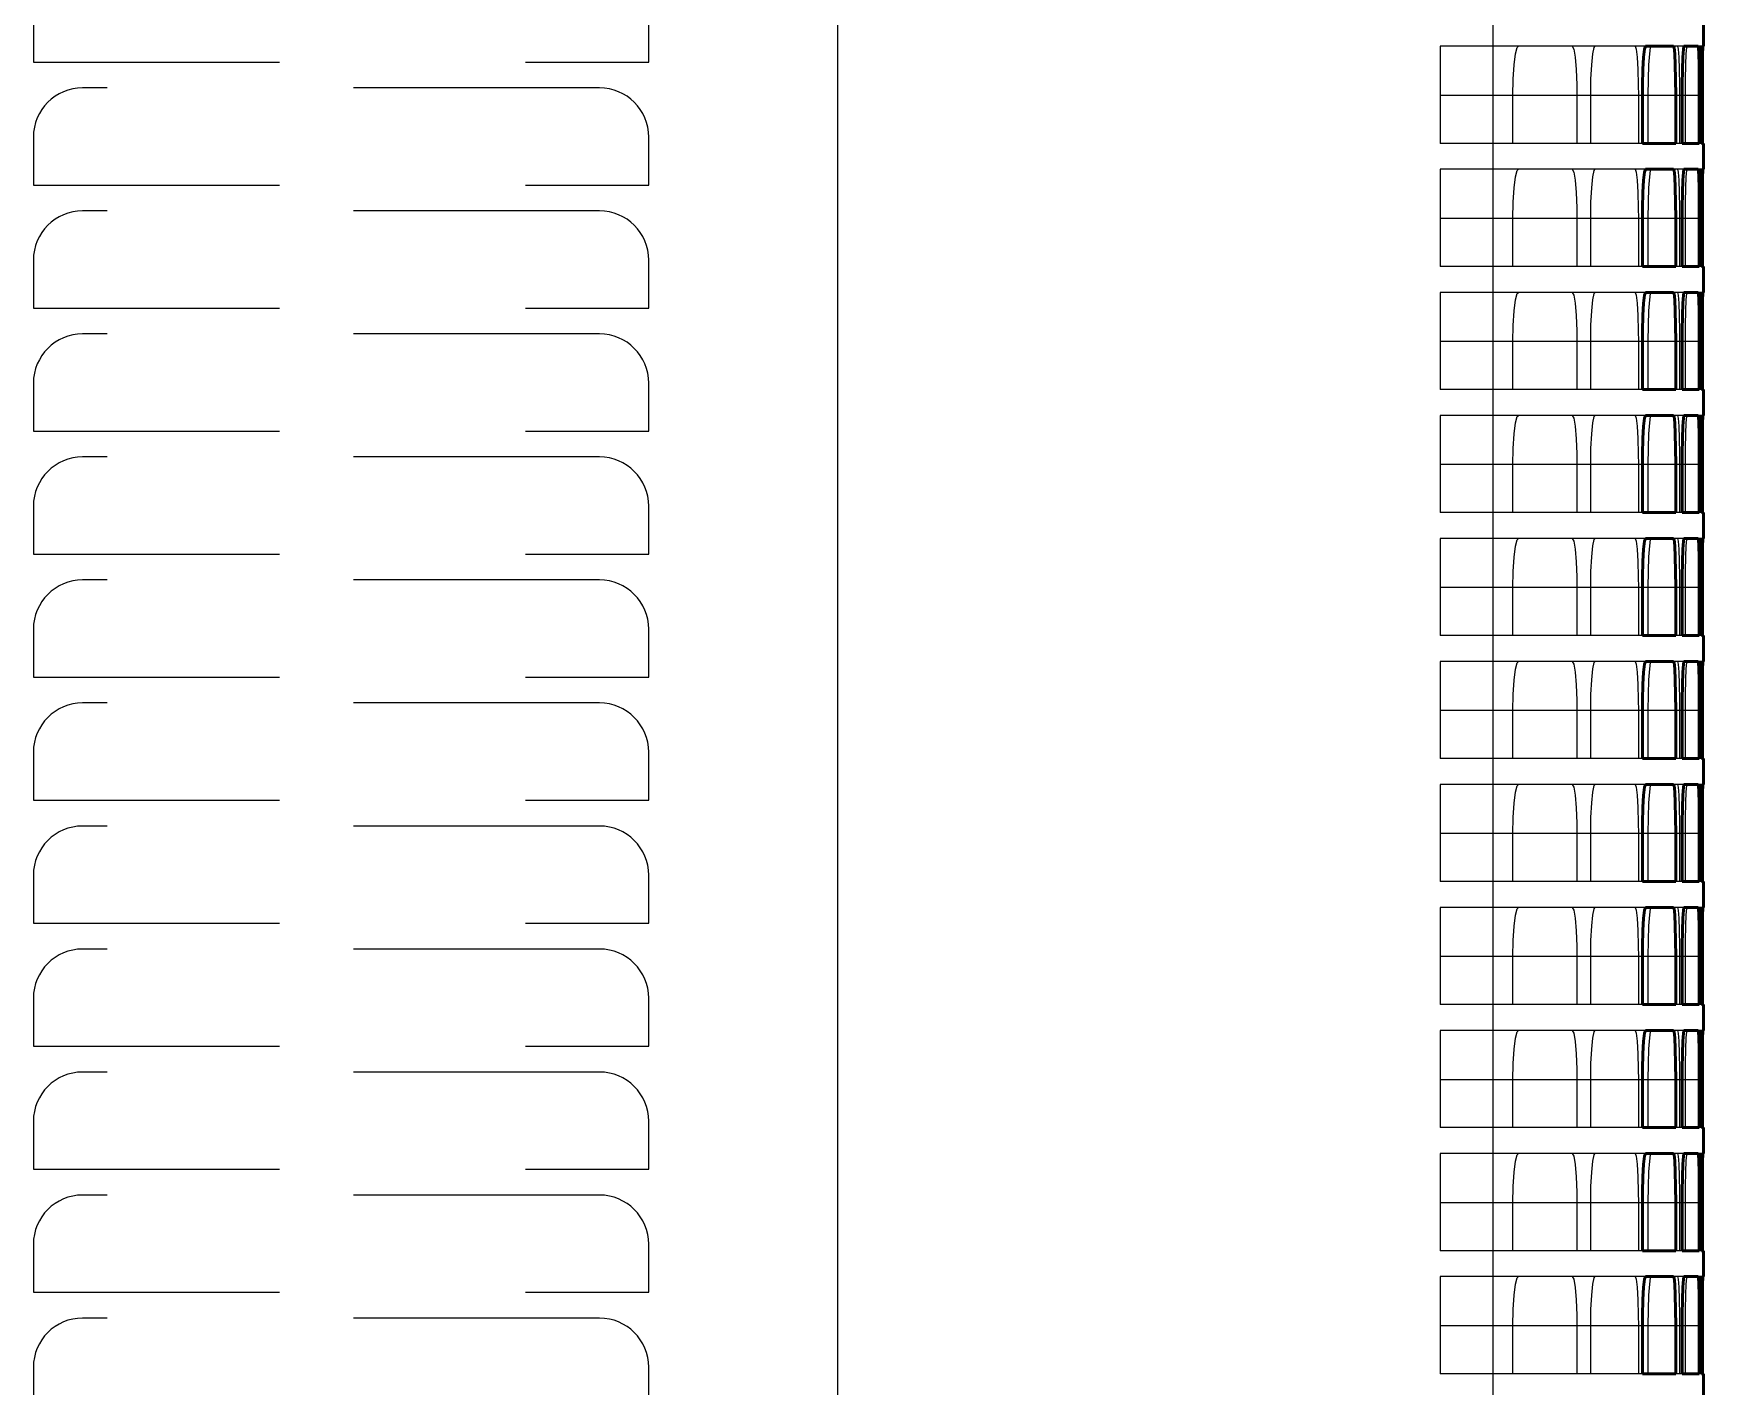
# Model space of a CAD drawing. Header units: inches. Extents: x 0 to 35.8, y 0 to 41.5.
# Drawn here: x 28.98 to 35.77, y 25.8 to 31.3 of the extents above; entities that cross this region are included whole.
import ezdxf

# ---------------------------------------------------------------- set-up
doc = ezdxf.new("R2010")
doc.units = ezdxf.units.IN
doc.header["$MEASUREMENT"] = 0
doc.linetypes.add('Dashed', pattern=[2, 1, -1])
for name, color, linetype, lineweight in [('AM_0', 7, 'Continuous', 50), ('AM_4', 3, 'Continuous', 25), ('AM_9', 6, 'Dashed', 25)]:
    doc.layers.add(name, color=color, linetype=linetype, lineweight=lineweight)

msp = doc.modelspace()

# ---------------------------------------------------------------- linework, layer by layer
at = {"layer": 'AM_0'}
for p, q in [((35.77, 31.355), (35.77, 31.25)), ((35.6481, 31.25), (35.5345, 31.25)), ((35.7485, 31.25), (35.6901, 31.25)), ((35.77, 31.25), (35.7636, 31.25)), ((35.5217, 31.05), (35.5217, 30.855)), ((35.657, 30.855), (35.657, 31.05)), ((35.6826, 31.05), (35.6826, 30.855)), ((35.7522, 30.855), (35.7522, 31.05)), ((35.7613, 31.05), (35.7613, 30.855)), ((35.7652, 30.855), (35.7652, 31.05)), ((35.5217, 30.855), (35.657, 30.855)), ((35.6826, 30.855), (35.7522, 30.855)), ((35.7613, 30.855), (35.77, 30.855)), ((35.77, 30.855), (35.77, 30.75)), ((35.6481, 30.75), (35.5345, 30.75)), ((35.7485, 30.75), (35.6901, 30.75)), ((35.77, 30.75), (35.7636, 30.75)), ((35.5217, 30.55), (35.5217, 30.355)), ((35.657, 30.355), (35.657, 30.55)), ((35.6826, 30.55), (35.6826, 30.355)), ((35.7522, 30.355), (35.7522, 30.55)), ((35.7613, 30.55), (35.7613, 30.355)), ((35.7652, 30.355), (35.7652, 30.55)), ((35.5217, 30.355), (35.657, 30.355)), ((35.6826, 30.355), (35.7522, 30.355)), ((35.7613, 30.355), (35.77, 30.355)), ((35.77, 30.355), (35.77, 30.25)), ((35.6481, 30.25), (35.5345, 30.25)), ((35.7485, 30.25), (35.6901, 30.25)), ((35.77, 30.25), (35.7636, 30.25)), ((35.5217, 30.05), (35.5217, 29.855)), ((35.657, 29.855), (35.657, 30.05)), ((35.6826, 30.05), (35.6826, 29.855)), ((35.7522, 29.855), (35.7522, 30.05)), ((35.7613, 30.05), (35.7613, 29.855)), ((35.7652, 29.855), (35.7652, 30.05)), ((35.5217, 29.855), (35.657, 29.855)), ((35.6826, 29.855), (35.7522, 29.855)), ((35.7613, 29.855), (35.77, 29.855)), ((35.77, 29.855), (35.77, 29.75)), ((35.6481, 29.75), (35.5345, 29.75)), ((35.7485, 29.75), (35.6901, 29.75)), ((35.77, 29.75), (35.7636, 29.75)), ((35.5217, 29.55), (35.5217, 29.355)), ((35.657, 29.355), (35.657, 29.55)), ((35.6826, 29.55), (35.6826, 29.355)), ((35.7522, 29.355), (35.7522, 29.55)), ((35.7613, 29.55), (35.7613, 29.355)), ((35.7652, 29.355), (35.7652, 29.55)), ((35.5217, 29.355), (35.657, 29.355)), ((35.6826, 29.355), (35.7522, 29.355)), ((35.7613, 29.355), (35.77, 29.355)), ((35.77, 29.355), (35.77, 29.25)), ((35.6481, 29.25), (35.5345, 29.25)), ((35.7485, 29.25), (35.6901, 29.25)), ((35.77, 29.25), (35.7636, 29.25)), ((35.5217, 29.05), (35.5217, 28.855)), ((35.657, 28.855), (35.657, 29.05)), ((35.6826, 29.05), (35.6826, 28.855)), ((35.7522, 28.855), (35.7522, 29.05)), ((35.7613, 29.05), (35.7613, 28.855)), ((35.7652, 28.855), (35.7652, 29.05)), ((35.5217, 28.855), (35.657, 28.855)), ((35.6826, 28.855), (35.7522, 28.855)), ((35.7613, 28.855), (35.77, 28.855)), ((35.77, 28.855), (35.77, 28.75)), ((35.6481, 28.75), (35.5345, 28.75)), ((35.7485, 28.75), (35.6901, 28.75)), ((35.77, 28.75), (35.7636, 28.75)), ((35.5217, 28.55), (35.5217, 28.355)), ((35.657, 28.355), (35.657, 28.55)), ((35.6826, 28.55), (35.6826, 28.355)), ((35.7522, 28.355), (35.7522, 28.55)), ((35.7613, 28.55), (35.7613, 28.355)), ((35.7652, 28.355), (35.7652, 28.55)), ((35.5217, 28.355), (35.657, 28.355)), ((35.6826, 28.355), (35.7522, 28.355)), ((35.7613, 28.355), (35.77, 28.355)), ((35.77, 28.355), (35.77, 28.25)), ((35.6481, 28.25), (35.5345, 28.25)), ((35.7485, 28.25), (35.6901, 28.25)), ((35.77, 28.25), (35.7636, 28.25)), ((35.5217, 28.05), (35.5217, 27.855)), ((35.657, 27.855), (35.657, 28.05)), ((35.6826, 28.05), (35.6826, 27.855)), ((35.7522, 27.855), (35.7522, 28.05)), ((35.7613, 28.05), (35.7613, 27.855)), ((35.7652, 27.855), (35.7652, 28.05)), ((35.5217, 27.855), (35.657, 27.855)), ((35.6826, 27.855), (35.7522, 27.855)), ((35.7613, 27.855), (35.77, 27.855)), ((35.77, 27.855), (35.77, 27.75)), ((35.6481, 27.75), (35.5345, 27.75)), ((35.7485, 27.75), (35.6901, 27.75)), ((35.77, 27.75), (35.7636, 27.75)), ((35.5217, 27.55), (35.5217, 27.355)), ((35.657, 27.355), (35.657, 27.55)), ((35.6826, 27.55), (35.6826, 27.355)), ((35.7522, 27.355), (35.7522, 27.55)), ((35.7613, 27.55), (35.7613, 27.355)), ((35.7652, 27.355), (35.7652, 27.55)), ((35.5217, 27.355), (35.657, 27.355)), ((35.6826, 27.355), (35.7522, 27.355)), ((35.7613, 27.355), (35.77, 27.355)), ((35.77, 27.355), (35.77, 27.25)), ((35.6481, 27.25), (35.5345, 27.25)), ((35.7485, 27.25), (35.6901, 27.25)), ((35.77, 27.25), (35.7636, 27.25)), ((35.5217, 27.05), (35.5217, 26.855)), ((35.657, 26.855), (35.657, 27.05)), ((35.6826, 27.05), (35.6826, 26.855)), ((35.7522, 26.855), (35.7522, 27.05)), ((35.7613, 27.05), (35.7613, 26.855)), ((35.7652, 26.855), (35.7652, 27.05)), ((35.5217, 26.855), (35.657, 26.855)), ((35.6826, 26.855), (35.7522, 26.855)), ((35.7613, 26.855), (35.77, 26.855)), ((35.77, 26.855), (35.77, 26.75)), ((35.6481, 26.75), (35.5345, 26.75)), ((35.7485, 26.75), (35.6901, 26.75)), ((35.77, 26.75), (35.7636, 26.75)), ((35.5217, 26.55), (35.5217, 26.355)), ((35.657, 26.355), (35.657, 26.55)), ((35.6826, 26.55), (35.6826, 26.355)), ((35.7522, 26.355), (35.7522, 26.55)), ((35.7613, 26.55), (35.7613, 26.355)), ((35.7652, 26.355), (35.7652, 26.55)), ((35.5217, 26.355), (35.657, 26.355)), ((35.6826, 26.355), (35.7522, 26.355)), ((35.7613, 26.355), (35.77, 26.355)), ((35.77, 26.355), (35.77, 26.25)), ((35.6481, 26.25), (35.5345, 26.25)), ((35.7485, 26.25), (35.6901, 26.25)), ((35.77, 26.25), (35.7636, 26.25)), ((35.5217, 26.05), (35.5217, 25.855)), ((35.657, 25.855), (35.657, 26.05)), ((35.6826, 26.05), (35.6826, 25.855)), ((35.7522, 25.855), (35.7522, 26.05)), ((35.7613, 26.05), (35.7613, 25.855)), ((35.7652, 25.855), (35.7652, 26.05)), ((35.5217, 25.855), (35.657, 25.855)), ((35.6826, 25.855), (35.7522, 25.855)), ((35.7613, 25.855), (35.77, 25.855)), ((35.77, 25.855), (35.77, 25.75))]:
    msp.add_line(p, q, dxfattribs=at)
for points in [[(35.5345, 31.25), (35.5303, 31.2387), (35.5265, 31.206), (35.5236, 31.1557), (35.522, 31.0935), (35.5217, 31.05)], [(35.657, 31.05), (35.6565, 31.1162), (35.6551, 31.1748), (35.6529, 31.2195), (35.6501, 31.2451), (35.6481, 31.25)], [(35.6901, 31.25), (35.6877, 31.2387), (35.6855, 31.2061), (35.6838, 31.1559), (35.6828, 31.0938), (35.6826, 31.05)], [(35.7522, 31.05), (35.752, 31.1162), (35.7514, 31.1749), (35.7505, 31.2196), (35.7494, 31.2451), (35.7485, 31.25)], [(35.7636, 31.25), (35.7629, 31.2387), (35.7622, 31.2062), (35.7617, 31.156), (35.7614, 31.0939), (35.7613, 31.05)], [(35.7652, 31.05), (35.7653, 31.1162), (35.7656, 31.1749), (35.766, 31.2196), (35.7665, 31.2451), (35.7669, 31.25)], [(35.5345, 30.75), (35.5303, 30.7387), (35.5265, 30.706), (35.5236, 30.6557), (35.522, 30.5935), (35.5217, 30.55)], [(35.657, 30.55), (35.6565, 30.6162), (35.6551, 30.6748), (35.6529, 30.7195), (35.6501, 30.7451), (35.6481, 30.75)], [(35.6901, 30.75), (35.6877, 30.7387), (35.6855, 30.7061), (35.6838, 30.6559), (35.6828, 30.5938), (35.6826, 30.55)], [(35.7522, 30.55), (35.752, 30.6162), (35.7514, 30.6749), (35.7505, 30.7196), (35.7494, 30.7451), (35.7485, 30.75)], [(35.7636, 30.75), (35.7629, 30.7387), (35.7622, 30.7062), (35.7617, 30.656), (35.7614, 30.5939), (35.7613, 30.55)], [(35.7652, 30.55), (35.7653, 30.6162), (35.7656, 30.6749), (35.766, 30.7196), (35.7665, 30.7451), (35.7669, 30.75)], [(35.5345, 30.25), (35.5303, 30.2387), (35.5265, 30.206), (35.5236, 30.1557), (35.522, 30.0935), (35.5217, 30.05)], [(35.657, 30.05), (35.6565, 30.1162), (35.6551, 30.1748), (35.6529, 30.2195), (35.6501, 30.2451), (35.6481, 30.25)], [(35.6901, 30.25), (35.6877, 30.2387), (35.6855, 30.2061), (35.6838, 30.1559), (35.6828, 30.0938), (35.6826, 30.05)], [(35.7522, 30.05), (35.752, 30.1162), (35.7514, 30.1749), (35.7505, 30.2196), (35.7494, 30.2451), (35.7485, 30.25)], [(35.7636, 30.25), (35.7629, 30.2387), (35.7622, 30.2062), (35.7617, 30.156), (35.7614, 30.0939), (35.7613, 30.05)], [(35.7652, 30.05), (35.7653, 30.1162), (35.7656, 30.1749), (35.766, 30.2196), (35.7665, 30.2451), (35.7669, 30.25)], [(35.5345, 29.75), (35.5303, 29.7387), (35.5265, 29.706), (35.5236, 29.6557), (35.522, 29.5935), (35.5217, 29.55)], [(35.657, 29.55), (35.6565, 29.6162), (35.6551, 29.6748), (35.6529, 29.7195), (35.6501, 29.7451), (35.6481, 29.75)], [(35.6901, 29.75), (35.6877, 29.7387), (35.6855, 29.7061), (35.6838, 29.6559), (35.6828, 29.5938), (35.6826, 29.55)], [(35.7522, 29.55), (35.752, 29.6162), (35.7514, 29.6749), (35.7505, 29.7196), (35.7494, 29.7451), (35.7485, 29.75)], [(35.7636, 29.75), (35.7629, 29.7387), (35.7622, 29.7062), (35.7617, 29.656), (35.7614, 29.5939), (35.7613, 29.55)], [(35.7652, 29.55), (35.7653, 29.6162), (35.7656, 29.6749), (35.766, 29.7196), (35.7665, 29.7451), (35.7669, 29.75)], [(35.5345, 29.25), (35.5303, 29.2387), (35.5265, 29.206), (35.5236, 29.1557), (35.522, 29.0935), (35.5217, 29.05)], [(35.657, 29.05), (35.6565, 29.1162), (35.6551, 29.1748), (35.6529, 29.2195), (35.6501, 29.2451), (35.6481, 29.25)], [(35.6901, 29.25), (35.6877, 29.2387), (35.6855, 29.2061), (35.6838, 29.1559), (35.6828, 29.0938), (35.6826, 29.05)], [(35.7522, 29.05), (35.752, 29.1162), (35.7514, 29.1749), (35.7505, 29.2196), (35.7494, 29.2451), (35.7485, 29.25)], [(35.7636, 29.25), (35.7629, 29.2387), (35.7622, 29.2062), (35.7617, 29.156), (35.7614, 29.0939), (35.7613, 29.05)], [(35.7652, 29.05), (35.7653, 29.1162), (35.7656, 29.1749), (35.766, 29.2196), (35.7665, 29.2451), (35.7669, 29.25)], [(35.5345, 28.75), (35.5303, 28.7387), (35.5265, 28.706), (35.5236, 28.6557), (35.522, 28.5935), (35.5217, 28.55)], [(35.657, 28.55), (35.6565, 28.6162), (35.6551, 28.6748), (35.6529, 28.7195), (35.6501, 28.7451), (35.6481, 28.75)], [(35.6901, 28.75), (35.6877, 28.7387), (35.6855, 28.7061), (35.6838, 28.6559), (35.6828, 28.5938), (35.6826, 28.55)], [(35.7522, 28.55), (35.752, 28.6162), (35.7514, 28.6749), (35.7505, 28.7196), (35.7494, 28.7451), (35.7485, 28.75)], [(35.7636, 28.75), (35.7629, 28.7387), (35.7622, 28.7062), (35.7617, 28.656), (35.7614, 28.5939), (35.7613, 28.55)], [(35.7652, 28.55), (35.7653, 28.6162), (35.7656, 28.6749), (35.766, 28.7196), (35.7665, 28.7451), (35.7669, 28.75)], [(35.5345, 28.25), (35.5303, 28.2387), (35.5265, 28.206), (35.5236, 28.1557), (35.522, 28.0935), (35.5217, 28.05)], [(35.657, 28.05), (35.6565, 28.1162), (35.6551, 28.1748), (35.6529, 28.2195), (35.6501, 28.2451), (35.6481, 28.25)], [(35.6901, 28.25), (35.6877, 28.2387), (35.6855, 28.2061), (35.6838, 28.1559), (35.6828, 28.0938), (35.6826, 28.05)], [(35.7522, 28.05), (35.752, 28.1162), (35.7514, 28.1749), (35.7505, 28.2196), (35.7494, 28.2451), (35.7485, 28.25)], [(35.7636, 28.25), (35.7629, 28.2387), (35.7622, 28.2062), (35.7617, 28.156), (35.7614, 28.0939), (35.7613, 28.05)], [(35.7652, 28.05), (35.7653, 28.1162), (35.7656, 28.1749), (35.766, 28.2196), (35.7665, 28.2451), (35.7669, 28.25)], [(35.5345, 27.75), (35.5303, 27.7387), (35.5265, 27.706), (35.5236, 27.6557), (35.522, 27.5935), (35.5217, 27.55)], [(35.657, 27.55), (35.6565, 27.6162), (35.6551, 27.6748), (35.6529, 27.7195), (35.6501, 27.7451), (35.6481, 27.75)], [(35.6901, 27.75), (35.6877, 27.7387), (35.6855, 27.7061), (35.6838, 27.6559), (35.6828, 27.5938), (35.6826, 27.55)], [(35.7522, 27.55), (35.752, 27.6162), (35.7514, 27.6749), (35.7505, 27.7196), (35.7494, 27.7451), (35.7485, 27.75)], [(35.7636, 27.75), (35.7629, 27.7387), (35.7622, 27.7062), (35.7617, 27.656), (35.7614, 27.5939), (35.7613, 27.55)], [(35.7652, 27.55), (35.7653, 27.6162), (35.7656, 27.6749), (35.766, 27.7196), (35.7665, 27.7451), (35.7669, 27.75)], [(35.5345, 27.25), (35.5303, 27.2387), (35.5265, 27.206), (35.5236, 27.1557), (35.522, 27.0935), (35.5217, 27.05)], [(35.657, 27.05), (35.6565, 27.1162), (35.6551, 27.1748), (35.6529, 27.2195), (35.6501, 27.2451), (35.6481, 27.25)], [(35.6901, 27.25), (35.6877, 27.2387), (35.6855, 27.2061), (35.6838, 27.1559), (35.6828, 27.0938), (35.6826, 27.05)], [(35.7522, 27.05), (35.752, 27.1162), (35.7514, 27.1749), (35.7505, 27.2196), (35.7494, 27.2451), (35.7485, 27.25)], [(35.7636, 27.25), (35.7629, 27.2387), (35.7622, 27.2062), (35.7617, 27.156), (35.7614, 27.0939), (35.7613, 27.05)], [(35.7652, 27.05), (35.7653, 27.1162), (35.7656, 27.1749), (35.766, 27.2196), (35.7665, 27.2451), (35.7669, 27.25)], [(35.5345, 26.75), (35.5303, 26.7387), (35.5265, 26.706), (35.5236, 26.6557), (35.522, 26.5935), (35.5217, 26.55)], [(35.657, 26.55), (35.6565, 26.6162), (35.6551, 26.6748), (35.6529, 26.7195), (35.6501, 26.7451), (35.6481, 26.75)], [(35.6901, 26.75), (35.6877, 26.7387), (35.6855, 26.7061), (35.6838, 26.6559), (35.6828, 26.5938), (35.6826, 26.55)], [(35.7522, 26.55), (35.752, 26.6162), (35.7514, 26.6749), (35.7505, 26.7196), (35.7494, 26.7451), (35.7485, 26.75)], [(35.7636, 26.75), (35.7629, 26.7387), (35.7622, 26.7062), (35.7617, 26.656), (35.7614, 26.5939), (35.7613, 26.55)], [(35.7652, 26.55), (35.7653, 26.6162), (35.7656, 26.6749), (35.766, 26.7196), (35.7665, 26.7451), (35.7669, 26.75)], [(35.5345, 26.25), (35.5303, 26.2387), (35.5265, 26.206), (35.5236, 26.1557), (35.522, 26.0935), (35.5217, 26.05)], [(35.657, 26.05), (35.6565, 26.1162), (35.6551, 26.1748), (35.6529, 26.2195), (35.6501, 26.2451), (35.6481, 26.25)], [(35.6901, 26.25), (35.6877, 26.2387), (35.6855, 26.2061), (35.6838, 26.1559), (35.6828, 26.0938), (35.6826, 26.05)], [(35.7522, 26.05), (35.752, 26.1162), (35.7514, 26.1749), (35.7505, 26.2196), (35.7494, 26.2451), (35.7485, 26.25)], [(35.7636, 26.25), (35.7629, 26.2387), (35.7622, 26.2062), (35.7617, 26.156), (35.7614, 26.0939), (35.7613, 26.05)], [(35.7652, 26.05), (35.7653, 26.1162), (35.7656, 26.1749), (35.766, 26.2196), (35.7665, 26.2451), (35.7669, 26.25)]]:
    msp.add_lwpolyline(points, dxfattribs=at)
at = {"layer": 'AM_4'}
for p, q in [((32.2511, 41.5), (32.2511, 14.625)), ((34.9142, 41.5), (34.9142, 14.625)), ((35.657, 31.05), (35.5217, 31.05)), ((35.7522, 31.05), (35.6826, 31.05)), ((35.7652, 31.05), (35.7613, 31.05)), ((35.657, 30.55), (35.5217, 30.55)), ((35.7522, 30.55), (35.6826, 30.55)), ((35.7652, 30.55), (35.7613, 30.55)), ((35.657, 30.05), (35.5217, 30.05)), ((35.7522, 30.05), (35.6826, 30.05)), ((35.7652, 30.05), (35.7613, 30.05)), ((35.657, 29.55), (35.5217, 29.55)), ((35.7522, 29.55), (35.6826, 29.55)), ((35.7652, 29.55), (35.7613, 29.55)), ((35.657, 29.05), (35.5217, 29.05)), ((35.7522, 29.05), (35.6826, 29.05)), ((35.7652, 29.05), (35.7613, 29.05)), ((35.657, 28.55), (35.5217, 28.55)), ((35.7522, 28.55), (35.6826, 28.55)), ((35.7652, 28.55), (35.7613, 28.55)), ((35.657, 28.05), (35.5217, 28.05)), ((35.7522, 28.05), (35.6826, 28.05)), ((35.7652, 28.05), (35.7613, 28.05)), ((35.657, 27.55), (35.5217, 27.55)), ((35.7522, 27.55), (35.6826, 27.55)), ((35.7652, 27.55), (35.7613, 27.55)), ((35.657, 27.05), (35.5217, 27.05)), ((35.7522, 27.05), (35.6826, 27.05)), ((35.7652, 27.05), (35.7613, 27.05)), ((35.657, 26.55), (35.5217, 26.55)), ((35.7522, 26.55), (35.6826, 26.55)), ((35.7652, 26.55), (35.7613, 26.55)), ((35.657, 26.05), (35.5217, 26.05)), ((35.7522, 26.05), (35.6826, 26.05)), ((35.7652, 26.05), (35.7613, 26.05))]:
    msp.add_line(p, q, dxfattribs=at)
at = {"layer": 'AM_9'}
for p, q in [((32.2511, 41.5), (32.2511, 1.625)), ((28.984, 31.381), (28.984, 31.186)), ((31.484, 31.186), (31.484, 31.381)), ((34.7, 31.25), (34.7, 30.855)), ((35.5345, 31.25), (34.7, 31.25)), ((35.6901, 31.25), (35.6481, 31.25)), ((35.7636, 31.25), (35.7485, 31.25)), ((28.984, 31.186), (31.484, 31.186)), ((31.284, 31.081), (29.184, 31.081)), ((35.5217, 31.05), (34.7, 31.05)), ((34.995, 30.855), (34.995, 31.05)), ((35.2549, 31.05), (35.2549, 30.855)), ((35.3116, 30.855), (35.3116, 31.05)), ((35.5051, 31.05), (35.5051, 30.855)), ((35.5452, 30.855), (35.5452, 31.05)), ((35.6826, 31.05), (35.657, 31.05)), ((35.6727, 31.05), (35.6727, 30.855)), ((35.6963, 30.855), (35.6963, 31.05)), ((35.7613, 31.05), (35.7522, 31.05)), ((35.758, 31.05), (35.758, 30.855)), ((28.984, 30.881), (28.984, 30.686)), ((31.484, 30.686), (31.484, 30.881)), ((35.5217, 30.855), (34.7, 30.855)), ((35.6826, 30.855), (35.657, 30.855)), ((35.7613, 30.855), (35.7522, 30.855)), ((34.7, 30.75), (34.7, 30.355)), ((35.5345, 30.75), (34.7, 30.75)), ((35.6901, 30.75), (35.6481, 30.75)), ((35.7636, 30.75), (35.7485, 30.75)), ((28.984, 30.686), (31.484, 30.686)), ((31.284, 30.581), (29.184, 30.581)), ((35.5217, 30.55), (34.7, 30.55)), ((34.995, 30.355), (34.995, 30.55)), ((35.2549, 30.55), (35.2549, 30.355)), ((35.3116, 30.355), (35.3116, 30.55)), ((35.5051, 30.55), (35.5051, 30.355)), ((35.5452, 30.355), (35.5452, 30.55)), ((35.6826, 30.55), (35.657, 30.55)), ((35.6727, 30.55), (35.6727, 30.355)), ((35.6963, 30.355), (35.6963, 30.55)), ((35.7613, 30.55), (35.7522, 30.55)), ((35.758, 30.55), (35.758, 30.355)), ((28.984, 30.381), (28.984, 30.186)), ((31.484, 30.186), (31.484, 30.381)), ((35.5217, 30.355), (34.7, 30.355)), ((35.6826, 30.355), (35.657, 30.355)), ((35.7613, 30.355), (35.7522, 30.355)), ((34.7, 30.25), (34.7, 29.855)), ((35.5345, 30.25), (34.7, 30.25)), ((35.6901, 30.25), (35.6481, 30.25)), ((35.7636, 30.25), (35.7485, 30.25)), ((28.984, 30.186), (31.484, 30.186)), ((31.284, 30.081), (29.184, 30.081)), ((35.5217, 30.05), (34.7, 30.05)), ((34.995, 29.855), (34.995, 30.05)), ((35.2549, 30.05), (35.2549, 29.855)), ((35.3116, 29.855), (35.3116, 30.05)), ((35.5051, 30.05), (35.5051, 29.855)), ((35.5452, 29.855), (35.5452, 30.05)), ((35.6826, 30.05), (35.657, 30.05)), ((35.6727, 30.05), (35.6727, 29.855)), ((35.6963, 29.855), (35.6963, 30.05)), ((35.7613, 30.05), (35.7522, 30.05)), ((35.758, 30.05), (35.758, 29.855)), ((28.984, 29.881), (28.984, 29.686)), ((31.484, 29.686), (31.484, 29.881)), ((35.5217, 29.855), (34.7, 29.855)), ((35.6826, 29.855), (35.657, 29.855)), ((35.7613, 29.855), (35.7522, 29.855)), ((34.7, 29.75), (34.7, 29.355)), ((35.5345, 29.75), (34.7, 29.75)), ((35.6901, 29.75), (35.6481, 29.75)), ((35.7636, 29.75), (35.7485, 29.75)), ((28.984, 29.686), (31.484, 29.686)), ((31.284, 29.581), (29.184, 29.581)), ((35.5217, 29.55), (34.7, 29.55)), ((34.995, 29.355), (34.995, 29.55)), ((35.2549, 29.55), (35.2549, 29.355)), ((35.3116, 29.355), (35.3116, 29.55)), ((35.5051, 29.55), (35.5051, 29.355)), ((35.5452, 29.355), (35.5452, 29.55)), ((35.6826, 29.55), (35.657, 29.55)), ((35.6727, 29.55), (35.6727, 29.355)), ((35.6963, 29.355), (35.6963, 29.55)), ((35.7613, 29.55), (35.7522, 29.55)), ((35.758, 29.55), (35.758, 29.355)), ((28.984, 29.381), (28.984, 29.186)), ((31.484, 29.186), (31.484, 29.381)), ((35.5217, 29.355), (34.7, 29.355)), ((35.6826, 29.355), (35.657, 29.355)), ((35.7613, 29.355), (35.7522, 29.355)), ((34.7, 29.25), (34.7, 28.855)), ((35.5345, 29.25), (34.7, 29.25)), ((35.6901, 29.25), (35.6481, 29.25)), ((35.7636, 29.25), (35.7485, 29.25)), ((28.984, 29.186), (31.484, 29.186)), ((31.284, 29.081), (29.184, 29.081)), ((35.5217, 29.05), (34.7, 29.05)), ((34.995, 28.855), (34.995, 29.05)), ((35.2549, 29.05), (35.2549, 28.855)), ((35.3116, 28.855), (35.3116, 29.05)), ((35.5051, 29.05), (35.5051, 28.855)), ((35.5452, 28.855), (35.5452, 29.05)), ((35.6826, 29.05), (35.657, 29.05)), ((35.6727, 29.05), (35.6727, 28.855)), ((35.6963, 28.855), (35.6963, 29.05)), ((35.7613, 29.05), (35.7522, 29.05)), ((35.758, 29.05), (35.758, 28.855)), ((28.984, 28.881), (28.984, 28.686)), ((31.484, 28.686), (31.484, 28.881)), ((35.5217, 28.855), (34.7, 28.855)), ((35.6826, 28.855), (35.657, 28.855)), ((35.7613, 28.855), (35.7522, 28.855)), ((34.7, 28.75), (34.7, 28.355)), ((35.5345, 28.75), (34.7, 28.75)), ((35.6901, 28.75), (35.6481, 28.75)), ((35.7636, 28.75), (35.7485, 28.75)), ((28.984, 28.686), (31.484, 28.686)), ((31.284, 28.581), (29.184, 28.581)), ((35.5217, 28.55), (34.7, 28.55)), ((34.995, 28.355), (34.995, 28.55)), ((35.2549, 28.55), (35.2549, 28.355)), ((35.3116, 28.355), (35.3116, 28.55)), ((35.5051, 28.55), (35.5051, 28.355)), ((35.5452, 28.355), (35.5452, 28.55)), ((35.6826, 28.55), (35.657, 28.55)), ((35.6727, 28.55), (35.6727, 28.355)), ((35.6963, 28.355), (35.6963, 28.55)), ((35.7613, 28.55), (35.7522, 28.55)), ((35.758, 28.55), (35.758, 28.355)), ((28.984, 28.381), (28.984, 28.186)), ((31.484, 28.186), (31.484, 28.381)), ((35.5217, 28.355), (34.7, 28.355)), ((35.6826, 28.355), (35.657, 28.355)), ((35.7613, 28.355), (35.7522, 28.355)), ((34.7, 28.25), (34.7, 27.855)), ((35.5345, 28.25), (34.7, 28.25)), ((35.6901, 28.25), (35.6481, 28.25)), ((35.7636, 28.25), (35.7485, 28.25)), ((28.984, 28.186), (31.484, 28.186)), ((31.284, 28.081), (29.184, 28.081)), ((35.5217, 28.05), (34.7, 28.05)), ((34.995, 27.855), (34.995, 28.05)), ((35.2549, 28.05), (35.2549, 27.855)), ((35.3116, 27.855), (35.3116, 28.05)), ((35.5051, 28.05), (35.5051, 27.855)), ((35.5452, 27.855), (35.5452, 28.05)), ((35.6826, 28.05), (35.657, 28.05)), ((35.6727, 28.05), (35.6727, 27.855)), ((35.6963, 27.855), (35.6963, 28.05)), ((35.7613, 28.05), (35.7522, 28.05)), ((35.758, 28.05), (35.758, 27.855)), ((28.984, 27.881), (28.984, 27.686)), ((31.484, 27.686), (31.484, 27.881)), ((35.5217, 27.855), (34.7, 27.855)), ((35.6826, 27.855), (35.657, 27.855)), ((35.7613, 27.855), (35.7522, 27.855)), ((34.7, 27.75), (34.7, 27.355)), ((35.5345, 27.75), (34.7, 27.75)), ((35.6901, 27.75), (35.6481, 27.75)), ((35.7636, 27.75), (35.7485, 27.75)), ((28.984, 27.686), (31.484, 27.686)), ((31.284, 27.581), (29.184, 27.581)), ((35.5217, 27.55), (34.7, 27.55)), ((34.995, 27.355), (34.995, 27.55)), ((35.2549, 27.55), (35.2549, 27.355)), ((35.3116, 27.355), (35.3116, 27.55)), ((35.5051, 27.55), (35.5051, 27.355)), ((35.5452, 27.355), (35.5452, 27.55)), ((35.6826, 27.55), (35.657, 27.55)), ((35.6727, 27.55), (35.6727, 27.355)), ((35.6963, 27.355), (35.6963, 27.55)), ((35.7613, 27.55), (35.7522, 27.55)), ((35.758, 27.55), (35.758, 27.355)), ((28.984, 27.381), (28.984, 27.186)), ((31.484, 27.186), (31.484, 27.381)), ((35.5217, 27.355), (34.7, 27.355)), ((35.6826, 27.355), (35.657, 27.355)), ((35.7613, 27.355), (35.7522, 27.355)), ((34.7, 27.25), (34.7, 26.855)), ((35.5345, 27.25), (34.7, 27.25)), ((35.6901, 27.25), (35.6481, 27.25)), ((35.7636, 27.25), (35.7485, 27.25)), ((28.984, 27.186), (31.484, 27.186)), ((31.284, 27.081), (29.184, 27.081)), ((35.5217, 27.05), (34.7, 27.05)), ((34.995, 26.855), (34.995, 27.05)), ((35.2549, 27.05), (35.2549, 26.855)), ((35.3116, 26.855), (35.3116, 27.05)), ((35.5051, 27.05), (35.5051, 26.855)), ((35.5452, 26.855), (35.5452, 27.05)), ((35.6826, 27.05), (35.657, 27.05)), ((35.6727, 27.05), (35.6727, 26.855)), ((35.6963, 26.855), (35.6963, 27.05)), ((35.7613, 27.05), (35.7522, 27.05)), ((35.758, 27.05), (35.758, 26.855)), ((28.984, 26.881), (28.984, 26.686)), ((31.484, 26.686), (31.484, 26.881)), ((35.5217, 26.855), (34.7, 26.855)), ((35.6826, 26.855), (35.657, 26.855)), ((35.7613, 26.855), (35.7522, 26.855)), ((34.7, 26.75), (34.7, 26.355)), ((35.5345, 26.75), (34.7, 26.75)), ((35.6901, 26.75), (35.6481, 26.75)), ((35.7636, 26.75), (35.7485, 26.75)), ((28.984, 26.686), (31.484, 26.686)), ((31.284, 26.581), (29.184, 26.581)), ((35.5217, 26.55), (34.7, 26.55)), ((34.995, 26.355), (34.995, 26.55)), ((35.2549, 26.55), (35.2549, 26.355)), ((35.3116, 26.355), (35.3116, 26.55)), ((35.5051, 26.55), (35.5051, 26.355)), ((35.5452, 26.355), (35.5452, 26.55)), ((35.6826, 26.55), (35.657, 26.55)), ((35.6727, 26.55), (35.6727, 26.355)), ((35.6963, 26.355), (35.6963, 26.55)), ((35.7613, 26.55), (35.7522, 26.55)), ((35.758, 26.55), (35.758, 26.355)), ((28.984, 26.381), (28.984, 26.186)), ((31.484, 26.186), (31.484, 26.381)), ((35.5217, 26.355), (34.7, 26.355)), ((35.6826, 26.355), (35.657, 26.355)), ((35.7613, 26.355), (35.7522, 26.355)), ((34.7, 26.25), (34.7, 25.855)), ((35.5345, 26.25), (34.7, 26.25)), ((35.6901, 26.25), (35.6481, 26.25)), ((35.7636, 26.25), (35.7485, 26.25)), ((28.984, 26.186), (31.484, 26.186)), ((31.284, 26.081), (29.184, 26.081)), ((35.5217, 26.05), (34.7, 26.05)), ((34.995, 25.855), (34.995, 26.05)), ((35.2549, 26.05), (35.2549, 25.855)), ((35.3116, 25.855), (35.3116, 26.05)), ((35.5051, 26.05), (35.5051, 25.855)), ((35.5452, 25.855), (35.5452, 26.05)), ((35.6826, 26.05), (35.657, 26.05)), ((35.6727, 26.05), (35.6727, 25.855)), ((35.6963, 25.855), (35.6963, 26.05)), ((35.7613, 26.05), (35.7522, 26.05)), ((35.758, 26.05), (35.758, 25.855)), ((28.984, 25.881), (28.984, 25.686)), ((31.484, 25.686), (31.484, 25.881)), ((35.5217, 25.855), (34.7, 25.855)), ((35.6826, 25.855), (35.657, 25.855)), ((35.7613, 25.855), (35.7522, 25.855))]:
    msp.add_line(p, q, dxfattribs=at)
for points in [[(34.995, 31.05), (34.9962, 31.1159), (34.9999, 31.1743), (35.0056, 31.219), (35.0126, 31.2448), (35.0177, 31.25)], [(35.2361, 31.25), (35.2424, 31.2386), (35.2479, 31.2058), (35.2521, 31.1553), (35.2545, 31.0931), (35.2549, 31.05)], [(35.3116, 31.05), (35.3125, 31.116), (35.3154, 31.1746), (35.3197, 31.2192), (35.3251, 31.245), (35.329, 31.25)], [(35.4915, 31.25), (35.4961, 31.2387), (35.5, 31.206), (35.503, 31.1557), (35.5047, 31.0935), (35.5051, 31.05)], [(35.5452, 31.05), (35.5459, 31.1161), (35.5479, 31.1748), (35.5509, 31.2194), (35.5547, 31.245), (35.5573, 31.25)], [(35.6644, 31.25), (35.6672, 31.2387), (35.6696, 31.2061), (35.6714, 31.1559), (35.6725, 31.0937), (35.6727, 31.05)], [(35.6963, 31.05), (35.6967, 31.1162), (35.6978, 31.1749), (35.6996, 31.2195), (35.7017, 31.2451), (35.7032, 31.25)], [(35.755, 31.25), (35.756, 31.2387), (35.7569, 31.2062), (35.7576, 31.156), (35.758, 31.0939), (35.758, 31.05)], [(34.995, 30.55), (34.9962, 30.6159), (34.9999, 30.6743), (35.0056, 30.719), (35.0126, 30.7448), (35.0177, 30.75)], [(35.2361, 30.75), (35.2424, 30.7386), (35.2479, 30.7058), (35.2521, 30.6553), (35.2545, 30.5931), (35.2549, 30.55)], [(35.3116, 30.55), (35.3125, 30.616), (35.3154, 30.6746), (35.3197, 30.7192), (35.3251, 30.745), (35.329, 30.75)], [(35.4915, 30.75), (35.4961, 30.7387), (35.5, 30.706), (35.503, 30.6557), (35.5047, 30.5935), (35.5051, 30.55)], [(35.5452, 30.55), (35.5459, 30.6161), (35.5479, 30.6748), (35.5509, 30.7194), (35.5547, 30.745), (35.5573, 30.75)], [(35.6644, 30.75), (35.6672, 30.7387), (35.6696, 30.7061), (35.6714, 30.6559), (35.6725, 30.5937), (35.6727, 30.55)], [(35.6963, 30.55), (35.6967, 30.6162), (35.6978, 30.6749), (35.6996, 30.7195), (35.7017, 30.7451), (35.7032, 30.75)], [(35.755, 30.75), (35.756, 30.7387), (35.7569, 30.7062), (35.7576, 30.656), (35.758, 30.5939), (35.758, 30.55)], [(34.995, 30.05), (34.9962, 30.1159), (34.9999, 30.1743), (35.0056, 30.219), (35.0126, 30.2448), (35.0177, 30.25)], [(35.2361, 30.25), (35.2424, 30.2386), (35.2479, 30.2058), (35.2521, 30.1553), (35.2545, 30.0931), (35.2549, 30.05)], [(35.3116, 30.05), (35.3125, 30.116), (35.3154, 30.1746), (35.3197, 30.2192), (35.3251, 30.245), (35.329, 30.25)], [(35.4915, 30.25), (35.4961, 30.2387), (35.5, 30.206), (35.503, 30.1557), (35.5047, 30.0935), (35.5051, 30.05)], [(35.5452, 30.05), (35.5459, 30.1161), (35.5479, 30.1748), (35.5509, 30.2194), (35.5547, 30.245), (35.5573, 30.25)], [(35.6644, 30.25), (35.6672, 30.2387), (35.6696, 30.2061), (35.6714, 30.1559), (35.6725, 30.0937), (35.6727, 30.05)], [(35.6963, 30.05), (35.6967, 30.1162), (35.6978, 30.1749), (35.6996, 30.2195), (35.7017, 30.2451), (35.7032, 30.25)], [(35.755, 30.25), (35.756, 30.2387), (35.7569, 30.2062), (35.7576, 30.156), (35.758, 30.0939), (35.758, 30.05)], [(34.995, 29.55), (34.9962, 29.6159), (34.9999, 29.6743), (35.0056, 29.719), (35.0126, 29.7448), (35.0177, 29.75)], [(35.2361, 29.75), (35.2424, 29.7386), (35.2479, 29.7058), (35.2521, 29.6553), (35.2545, 29.5931), (35.2549, 29.55)], [(35.3116, 29.55), (35.3125, 29.616), (35.3154, 29.6746), (35.3197, 29.7192), (35.3251, 29.745), (35.329, 29.75)], [(35.4915, 29.75), (35.4961, 29.7387), (35.5, 29.706), (35.503, 29.6557), (35.5047, 29.5935), (35.5051, 29.55)], [(35.5452, 29.55), (35.5459, 29.6161), (35.5479, 29.6748), (35.5509, 29.7194), (35.5547, 29.745), (35.5573, 29.75)], [(35.6644, 29.75), (35.6672, 29.7387), (35.6696, 29.7061), (35.6714, 29.6559), (35.6725, 29.5937), (35.6727, 29.55)], [(35.6963, 29.55), (35.6967, 29.6162), (35.6978, 29.6749), (35.6996, 29.7195), (35.7017, 29.7451), (35.7032, 29.75)], [(35.755, 29.75), (35.756, 29.7387), (35.7569, 29.7062), (35.7576, 29.656), (35.758, 29.5939), (35.758, 29.55)], [(34.995, 29.05), (34.9962, 29.1159), (34.9999, 29.1743), (35.0056, 29.219), (35.0126, 29.2448), (35.0177, 29.25)], [(35.2361, 29.25), (35.2424, 29.2386), (35.2479, 29.2058), (35.2521, 29.1553), (35.2545, 29.0931), (35.2549, 29.05)], [(35.3116, 29.05), (35.3125, 29.116), (35.3154, 29.1746), (35.3197, 29.2192), (35.3251, 29.245), (35.329, 29.25)], [(35.4915, 29.25), (35.4961, 29.2387), (35.5, 29.206), (35.503, 29.1557), (35.5047, 29.0935), (35.5051, 29.05)], [(35.5452, 29.05), (35.5459, 29.1161), (35.5479, 29.1748), (35.5509, 29.2194), (35.5547, 29.245), (35.5573, 29.25)], [(35.6644, 29.25), (35.6672, 29.2387), (35.6696, 29.2061), (35.6714, 29.1559), (35.6725, 29.0937), (35.6727, 29.05)], [(35.6963, 29.05), (35.6967, 29.1162), (35.6978, 29.1749), (35.6996, 29.2195), (35.7017, 29.2451), (35.7032, 29.25)], [(35.755, 29.25), (35.756, 29.2387), (35.7569, 29.2062), (35.7576, 29.156), (35.758, 29.0939), (35.758, 29.05)], [(34.995, 28.55), (34.9962, 28.6159), (34.9999, 28.6743), (35.0056, 28.719), (35.0126, 28.7448), (35.0177, 28.75)], [(35.2361, 28.75), (35.2424, 28.7386), (35.2479, 28.7058), (35.2521, 28.6553), (35.2545, 28.5931), (35.2549, 28.55)], [(35.3116, 28.55), (35.3125, 28.616), (35.3154, 28.6746), (35.3197, 28.7192), (35.3251, 28.745), (35.329, 28.75)], [(35.4915, 28.75), (35.4961, 28.7387), (35.5, 28.706), (35.503, 28.6557), (35.5047, 28.5935), (35.5051, 28.55)], [(35.5452, 28.55), (35.5459, 28.6161), (35.5479, 28.6748), (35.5509, 28.7194), (35.5547, 28.745), (35.5573, 28.75)], [(35.6644, 28.75), (35.6672, 28.7387), (35.6696, 28.7061), (35.6714, 28.6559), (35.6725, 28.5937), (35.6727, 28.55)], [(35.6963, 28.55), (35.6967, 28.6162), (35.6978, 28.6749), (35.6996, 28.7195), (35.7017, 28.7451), (35.7032, 28.75)], [(35.755, 28.75), (35.756, 28.7387), (35.7569, 28.7062), (35.7576, 28.656), (35.758, 28.5939), (35.758, 28.55)], [(34.995, 28.05), (34.9962, 28.1159), (34.9999, 28.1743), (35.0056, 28.219), (35.0126, 28.2448), (35.0177, 28.25)], [(35.2361, 28.25), (35.2424, 28.2386), (35.2479, 28.2058), (35.2521, 28.1553), (35.2545, 28.0931), (35.2549, 28.05)], [(35.3116, 28.05), (35.3125, 28.116), (35.3154, 28.1746), (35.3197, 28.2192), (35.3251, 28.245), (35.329, 28.25)], [(35.4915, 28.25), (35.4961, 28.2387), (35.5, 28.206), (35.503, 28.1557), (35.5047, 28.0935), (35.5051, 28.05)], [(35.5452, 28.05), (35.5459, 28.1161), (35.5479, 28.1748), (35.5509, 28.2194), (35.5547, 28.245), (35.5573, 28.25)], [(35.6644, 28.25), (35.6672, 28.2387), (35.6696, 28.2061), (35.6714, 28.1559), (35.6725, 28.0937), (35.6727, 28.05)], [(35.6963, 28.05), (35.6967, 28.1162), (35.6978, 28.1749), (35.6996, 28.2195), (35.7017, 28.2451), (35.7032, 28.25)], [(35.755, 28.25), (35.756, 28.2387), (35.7569, 28.2062), (35.7576, 28.156), (35.758, 28.0939), (35.758, 28.05)], [(34.995, 27.55), (34.9962, 27.6159), (34.9999, 27.6743), (35.0056, 27.719), (35.0126, 27.7448), (35.0177, 27.75)], [(35.2361, 27.75), (35.2424, 27.7386), (35.2479, 27.7058), (35.2521, 27.6553), (35.2545, 27.5931), (35.2549, 27.55)], [(35.3116, 27.55), (35.3125, 27.616), (35.3154, 27.6746), (35.3197, 27.7192), (35.3251, 27.745), (35.329, 27.75)], [(35.4915, 27.75), (35.4961, 27.7387), (35.5, 27.706), (35.503, 27.6557), (35.5047, 27.5935), (35.5051, 27.55)], [(35.5452, 27.55), (35.5459, 27.6161), (35.5479, 27.6748), (35.5509, 27.7194), (35.5547, 27.745), (35.5573, 27.75)], [(35.6644, 27.75), (35.6672, 27.7387), (35.6696, 27.7061), (35.6714, 27.6559), (35.6725, 27.5937), (35.6727, 27.55)], [(35.6963, 27.55), (35.6967, 27.6162), (35.6978, 27.6749), (35.6996, 27.7195), (35.7017, 27.7451), (35.7032, 27.75)], [(35.755, 27.75), (35.756, 27.7387), (35.7569, 27.7062), (35.7576, 27.656), (35.758, 27.5939), (35.758, 27.55)], [(34.995, 27.05), (34.9962, 27.1159), (34.9999, 27.1743), (35.0056, 27.219), (35.0126, 27.2448), (35.0177, 27.25)], [(35.2361, 27.25), (35.2424, 27.2386), (35.2479, 27.2058), (35.2521, 27.1553), (35.2545, 27.0931), (35.2549, 27.05)], [(35.3116, 27.05), (35.3125, 27.116), (35.3154, 27.1746), (35.3197, 27.2192), (35.3251, 27.245), (35.329, 27.25)], [(35.4915, 27.25), (35.4961, 27.2387), (35.5, 27.206), (35.503, 27.1557), (35.5047, 27.0935), (35.5051, 27.05)], [(35.5452, 27.05), (35.5459, 27.1161), (35.5479, 27.1748), (35.5509, 27.2194), (35.5547, 27.245), (35.5573, 27.25)], [(35.6644, 27.25), (35.6672, 27.2387), (35.6696, 27.2061), (35.6714, 27.1559), (35.6725, 27.0937), (35.6727, 27.05)], [(35.6963, 27.05), (35.6967, 27.1162), (35.6978, 27.1749), (35.6996, 27.2195), (35.7017, 27.2451), (35.7032, 27.25)], [(35.755, 27.25), (35.756, 27.2387), (35.7569, 27.2062), (35.7576, 27.156), (35.758, 27.0939), (35.758, 27.05)], [(34.995, 26.55), (34.9962, 26.6159), (34.9999, 26.6743), (35.0056, 26.719), (35.0126, 26.7448), (35.0177, 26.75)], [(35.2361, 26.75), (35.2424, 26.7386), (35.2479, 26.7058), (35.2521, 26.6553), (35.2545, 26.5931), (35.2549, 26.55)], [(35.3116, 26.55), (35.3125, 26.616), (35.3154, 26.6746), (35.3197, 26.7192), (35.3251, 26.745), (35.329, 26.75)], [(35.4915, 26.75), (35.4961, 26.7387), (35.5, 26.706), (35.503, 26.6557), (35.5047, 26.5935), (35.5051, 26.55)], [(35.5452, 26.55), (35.5459, 26.6161), (35.5479, 26.6748), (35.5509, 26.7194), (35.5547, 26.745), (35.5573, 26.75)], [(35.6644, 26.75), (35.6672, 26.7387), (35.6696, 26.7061), (35.6714, 26.6559), (35.6725, 26.5937), (35.6727, 26.55)], [(35.6963, 26.55), (35.6967, 26.6162), (35.6978, 26.6749), (35.6996, 26.7195), (35.7017, 26.7451), (35.7032, 26.75)], [(35.755, 26.75), (35.756, 26.7387), (35.7569, 26.7062), (35.7576, 26.656), (35.758, 26.5939), (35.758, 26.55)], [(34.995, 26.05), (34.9962, 26.1159), (34.9999, 26.1743), (35.0056, 26.219), (35.0126, 26.2448), (35.0177, 26.25)], [(35.2361, 26.25), (35.2424, 26.2386), (35.2479, 26.2058), (35.2521, 26.1553), (35.2545, 26.0931), (35.2549, 26.05)], [(35.3116, 26.05), (35.3125, 26.116), (35.3154, 26.1746), (35.3197, 26.2192), (35.3251, 26.245), (35.329, 26.25)], [(35.4915, 26.25), (35.4961, 26.2387), (35.5, 26.206), (35.503, 26.1557), (35.5047, 26.0935), (35.5051, 26.05)], [(35.5452, 26.05), (35.5459, 26.1161), (35.5479, 26.1748), (35.5509, 26.2194), (35.5547, 26.245), (35.5573, 26.25)], [(35.6644, 26.25), (35.6672, 26.2387), (35.6696, 26.2061), (35.6714, 26.1559), (35.6725, 26.0937), (35.6727, 26.05)], [(35.6963, 26.05), (35.6967, 26.1162), (35.6978, 26.1749), (35.6996, 26.2195), (35.7017, 26.2451), (35.7032, 26.25)], [(35.755, 26.25), (35.756, 26.2387), (35.7569, 26.2062), (35.7576, 26.156), (35.758, 26.0939), (35.758, 26.05)]]:
    msp.add_lwpolyline(points, dxfattribs=at)
for centre, start, end in [((29.184, 30.881), 90, 180), ((31.284, 30.881), 0, 90), ((29.184, 30.381), 90, 180), ((31.284, 30.381), 0, 90), ((29.184, 29.881), 90, 180), ((31.284, 29.881), 0, 90), ((29.184, 29.381), 90, 180), ((31.284, 29.381), 0, 90), ((29.184, 28.881), 90, 180), ((31.284, 28.881), 360, 90), ((29.184, 28.381), 90, 180), ((31.284, 28.381), 0, 90), ((29.184, 27.881), 90, 180), ((31.284, 27.881), 0, 90), ((29.184, 27.381), 90, 180), ((31.284, 27.381), 0, 90), ((29.184, 26.881), 90, 180), ((31.284, 26.881), 0, 90), ((29.184, 26.381), 90, 180), ((31.284, 26.381), 0, 90), ((29.184, 25.881), 90, 180), ((31.284, 25.881), 0, 90)]:
    msp.add_arc(centre, 0.2, start, end, dxfattribs=at)

doc.saveas('drawing.dxf')
